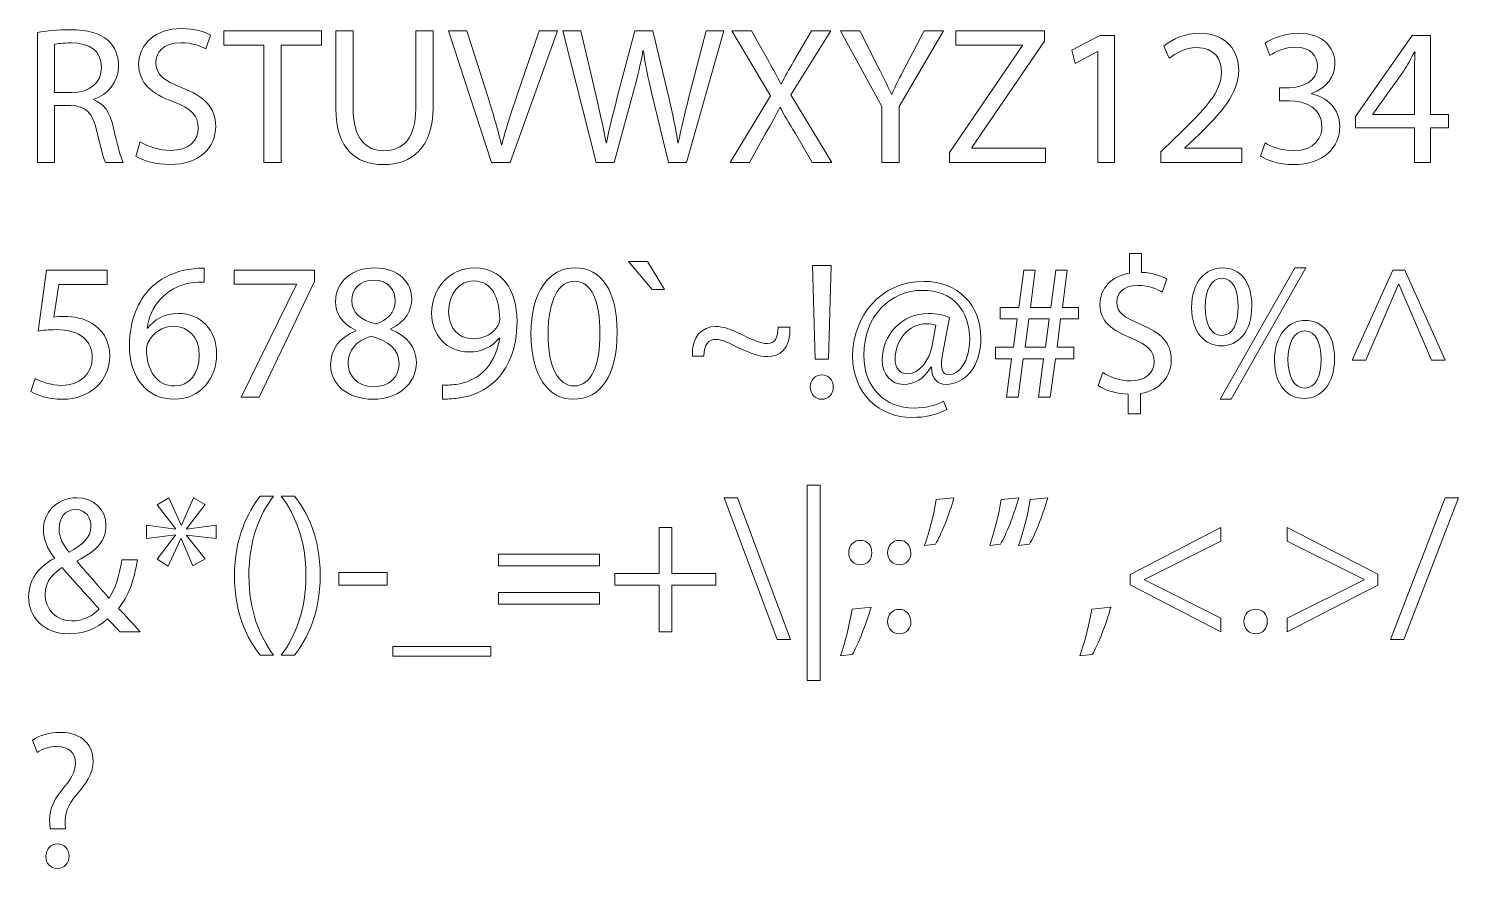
# Model space of a CAD drawing. Header units: inches. Extents: x 50 to 596, y -586 to -15.
# Drawn here: x 50 to 577, y -586 to -277 of the extents above; entities that cross this region are included whole.
import ezdxf

# ---------------------------------------------------------------- set-up
doc = ezdxf.new("R2010")
doc.units = ezdxf.units.IN
doc.header["$MEASUREMENT"] = 0
doc.layers.add('Layer 1', color=7, linetype='Continuous')

msp = doc.modelspace()

# ---------------------------------------------------------------- linework, layer by layer
at = {"layer": 'Layer 1', "lineweight": 0}
for points in [[(136.56, -283.21), (121.8, -283.21), (121.8, -277.88), (157.73, -277.88), (157.73, -283.21), (142.89, -283.21), (142.89, -326.41), (136.56, -326.41), (136.56, -283.21)], [(389.06, -322.74), (415.99, -283.35), (415.99, -283.13), (391.36, -283.13), (391.36, -277.88), (424.12, -277.88), (424.12, -281.69), (397.34, -320.94), (397.34, -321.15), (424.48, -321.15), (424.48, -326.41), (389.06, -326.41), (389.06, -322.74)], [(443.71, -285.51), (443.56, -285.51), (435.42, -289.9), (434.2, -285.08), (444.43, -279.6), (449.83, -279.6), (449.83, -326.41), (443.71, -326.41), (443.71, -285.51)], [(560.34, -326.41), (560.34, -313.66), (538.6, -313.66), (538.6, -309.49), (559.48, -279.6), (566.32, -279.6), (566.32, -308.7), (572.87, -308.7), (572.87, -313.66), (566.32, -313.66), (566.32, -326.41), (560.34, -326.41)], [(277.82, -362.91), (284.08, -373.21), (279.62, -373.21), (270.83, -362.91), (277.82, -362.91)], [(155.13, -366), (155.13, -370.18), (134.76, -412.81), (128.2, -412.81), (148.51, -371.4), (148.51, -371.26), (125.61, -371.26), (125.61, -366), (155.13, -366)], [(339.59, -398.84), (338.58, -364.28), (345.5, -364.28), (344.49, -398.84), (339.59, -398.84)], [(410.08, -412.81), (411.95, -398.7), (406.04, -398.7), (406.04, -394.45), (412.6, -394.45), (413.97, -384.01), (407.77, -384.01), (407.77, -379.76), (414.61, -379.76), (416.49, -366), (420.66, -366), (418.86, -379.76), (426.35, -379.76), (428.22, -366), (432.47, -366), (430.67, -379.76), (436.58, -379.76), (436.58, -384.01), (430.02, -384.01), (428.73, -394.45), (434.92, -394.45), (434.92, -398.7), (428.08, -398.7), (426.21, -412.81), (421.89, -412.81), (423.76, -398.7), (416.27, -398.7), (414.4, -412.81), (410.08, -412.81)], [(488.77, -413.6), (516.28, -365.21), (520.31, -365.21), (492.8, -413.6), (488.77, -413.6)], [(566.68, -399.2), (554.65, -371.26), (554.51, -371.26), (542.48, -399.2), (537.44, -399.2), (552.35, -366), (556.81, -366), (571.72, -399.2), (566.68, -399.2)], [(424.41, -394.45), (425.77, -384.01), (418.29, -384.01), (416.92, -394.45), (424.41, -394.45)], [(341.47, -445.2), (341.47, -517.21), (336.64, -517.21), (336.64, -445.2), (341.47, -445.2)], [(114.89, -452.33), (108.05, -461.33), (108.05, -461.48), (118.92, -460.04), (118.92, -464.93), (108.05, -463.64), (108.05, -463.78), (114.96, -472.42), (110.42, -475.01), (106.1, -464.93), (105.96, -464.93), (101.28, -475.09), (97.17, -472.5), (104.01, -463.71), (104.01, -463.57), (93.36, -464.93), (93.36, -460.04), (103.94, -461.41), (103.94, -461.26), (97.17, -452.48), (101.57, -449.96), (106.03, -459.97), (106.17, -459.97), (110.57, -449.88), (114.89, -452.33)], [(325.63, -502.09), (306.04, -449.88), (310.94, -449.88), (330.52, -502.09), (325.63, -502.09)], [(551.55, -502.09), (571.64, -449.88), (576.54, -449.88), (556.38, -502.09), (551.55, -502.09)], [(286.75, -460.9), (286.75, -477.82), (303.02, -477.82), (303.02, -482.14), (286.75, -482.14), (286.75, -499.21), (282.14, -499.21), (282.14, -482.14), (265.87, -482.14), (265.87, -477.82), (282.14, -477.82), (282.14, -460.9), (286.75, -460.9)], [(455.65, -478.11), (489.06, -460.9), (489.06, -465.87), (460.91, -479.98), (460.91, -480.13), (489.06, -494.24), (489.06, -499.21), (455.65, -482), (455.65, -478.11)], [(546.88, -482.07), (513.47, -499.21), (513.47, -494.24), (541.84, -480.13), (541.84, -479.98), (513.47, -465.87), (513.47, -460.9), (546.88, -478.04), (546.88, -482.07)], [(222.96, -474.94), (222.96, -470.62), (260.11, -470.62), (260.11, -474.94), (222.96, -474.94)], [(181.92, -477.39), (181.92, -482.07), (164.13, -482.07), (164.13, -477.39), (181.92, -477.39)], [(222.96, -489.06), (222.96, -484.74), (260.11, -484.74), (260.11, -489.06), (222.96, -489.06)], [(220.08, -504.61), (220.08, -508.21), (184.08, -508.21), (184.08, -504.61), (220.08, -504.61)]]:
    msp.add_lwpolyline(points, dxfattribs=at)
for points, knots in [([(53.11, -278.52), (56.28, -277.88), (60.81, -277.52), (65.13, -277.52), (71.83, -277.52), (76.15, -278.74), (79.18, -281.48), (81.62, -283.64), (82.99, -286.95), (82.99, -290.69), (82.99, -297.1), (78.96, -301.35), (73.85, -303.08), (73.85, -303.08), (73.85, -303.3), (73.85, -303.3), (77.59, -304.59), (79.82, -308.05), (80.98, -313.09), (82.56, -319.86), (83.71, -324.54), (84.72, -326.41), (84.72, -326.41), (78.24, -326.41), (78.24, -326.41), (77.45, -325.04), (76.37, -320.86), (75, -314.82), (73.56, -308.12), (70.97, -305.6), (65.28, -305.38), (65.28, -305.38), (59.37, -305.38), (59.37, -305.38), (59.37, -305.38), (59.37, -326.41), (59.37, -326.41), (59.37, -326.41), (53.11, -326.41), (53.11, -326.41), (53.11, -326.41), (53.11, -278.52), (53.11, -278.52)], [0, 0, 0, 0, 1, 1, 1, 2, 2, 2, 3, 3, 3, 4, 4, 4, 5, 5, 5, 6, 6, 6, 7, 7, 7, 8, 8, 8, 9, 9, 9, 10, 10, 10, 11, 11, 11, 12, 12, 12, 13, 13, 13, 14, 14, 14, 14]), ([(90.98, -318.78), (93.79, -320.5), (97.89, -321.94), (102.21, -321.94), (108.62, -321.94), (112.37, -318.56), (112.37, -313.66), (112.37, -309.13), (109.77, -306.54), (103.22, -304.02), (95.3, -301.21), (90.41, -297.1), (90.41, -290.26), (90.41, -282.7), (96.67, -277.08), (106.1, -277.08), (111.07, -277.08), (114.67, -278.24), (116.83, -279.46), (116.83, -279.46), (115.1, -284.57), (115.1, -284.57), (113.52, -283.71), (110.28, -282.27), (105.89, -282.27), (99.26, -282.27), (96.74, -286.23), (96.74, -289.54), (96.74, -294.08), (99.69, -296.31), (106.39, -298.9), (114.6, -302.07), (118.78, -306.03), (118.78, -313.16), (118.78, -320.65), (113.23, -327.13), (101.78, -327.13), (97.1, -327.13), (91.99, -325.76), (89.4, -324.03), (89.4, -324.03), (90.98, -318.78), (90.98, -318.78)], [0, 0, 0, 0, 1, 1, 1, 2, 2, 2, 3, 3, 3, 4, 4, 4, 5, 5, 5, 6, 6, 6, 7, 7, 7, 8, 8, 8, 9, 9, 9, 10, 10, 10, 11, 11, 11, 12, 12, 12, 13, 13, 13, 14, 14, 14, 14]), ([(169.39, -277.88), (169.39, -277.88), (169.39, -306.61), (169.39, -306.61), (169.39, -317.48), (174.21, -322.09), (180.69, -322.09), (187.9, -322.09), (192.5, -317.34), (192.5, -306.61), (192.5, -306.61), (192.5, -277.88), (192.5, -277.88), (192.5, -277.88), (198.84, -277.88), (198.84, -277.88), (198.84, -277.88), (198.84, -306.18), (198.84, -306.18), (198.84, -321.08), (190.99, -327.2), (180.48, -327.2), (170.54, -327.2), (163.05, -321.51), (163.05, -306.46), (163.05, -306.46), (163.05, -277.88), (163.05, -277.88), (163.05, -277.88), (169.39, -277.88), (169.39, -277.88)], [0, 0, 0, 0, 1, 1, 1, 2, 2, 2, 3, 3, 3, 4, 4, 4, 5, 5, 5, 6, 6, 6, 7, 7, 7, 8, 8, 8, 9, 9, 9, 10, 10, 10, 10]), ([(220.36, -326.41), (220.36, -326.41), (204.52, -277.88), (204.52, -277.88), (204.52, -277.88), (211.29, -277.88), (211.29, -277.88), (211.29, -277.88), (218.85, -301.78), (218.85, -301.78), (220.94, -308.34), (222.74, -314.24), (224.04, -319.93), (224.04, -319.93), (224.18, -319.93), (224.18, -319.93), (225.55, -314.31), (227.57, -308.19), (229.73, -301.85), (229.73, -301.85), (237.93, -277.88), (237.93, -277.88), (237.93, -277.88), (244.63, -277.88), (244.63, -277.88), (244.63, -277.88), (227.28, -326.41), (227.28, -326.41), (227.28, -326.41), (220.36, -326.41), (220.36, -326.41)], [0, 0, 0, 0, 1, 1, 1, 2, 2, 2, 3, 3, 3, 4, 4, 4, 5, 5, 5, 6, 6, 6, 7, 7, 7, 8, 8, 8, 9, 9, 9, 10, 10, 10, 10]), ([(258.96, -326.41), (258.96, -326.41), (246.64, -277.88), (246.64, -277.88), (246.64, -277.88), (253.27, -277.88), (253.27, -277.88), (253.27, -277.88), (259.03, -302.43), (259.03, -302.43), (260.47, -308.48), (261.76, -314.53), (262.63, -319.21), (262.63, -319.21), (262.77, -319.21), (262.77, -319.21), (263.56, -314.38), (265.08, -308.62), (266.73, -302.36), (266.73, -302.36), (273.21, -277.88), (273.21, -277.88), (273.21, -277.88), (279.77, -277.88), (279.77, -277.88), (279.77, -277.88), (285.67, -302.5), (285.67, -302.5), (287.04, -308.26), (288.33, -314.02), (289.05, -319.14), (289.05, -319.14), (289.2, -319.14), (289.2, -319.14), (290.21, -313.81), (291.57, -308.41), (293.09, -302.36), (293.09, -302.36), (299.5, -277.88), (299.5, -277.88), (299.5, -277.88), (305.9, -277.88), (305.9, -277.88), (305.9, -277.88), (292.15, -326.41), (292.15, -326.41), (292.15, -326.41), (285.6, -326.41), (285.6, -326.41), (285.6, -326.41), (279.48, -301.13), (279.48, -301.13), (277.97, -294.94), (276.96, -290.19), (276.31, -285.29), (276.31, -285.29), (276.17, -285.29), (276.17, -285.29), (275.3, -290.12), (274.22, -294.87), (272.42, -301.13), (272.42, -301.13), (265.51, -326.41), (265.51, -326.41), (265.51, -326.41), (258.96, -326.41), (258.96, -326.41)], [0, 0, 0, 0, 1, 1, 1, 2, 2, 2, 3, 3, 3, 4, 4, 4, 5, 5, 5, 6, 6, 6, 7, 7, 7, 8, 8, 8, 9, 9, 9, 10, 10, 10, 11, 11, 11, 12, 12, 12, 13, 13, 13, 14, 14, 14, 15, 15, 15, 16, 16, 16, 17, 17, 17, 18, 18, 18, 19, 19, 19, 20, 20, 20, 21, 21, 21, 22, 22, 22, 22]), ([(338.52, -326.41), (338.52, -326.41), (332.32, -315.68), (332.32, -315.68), (329.8, -311.58), (328.22, -308.91), (326.71, -306.1), (326.71, -306.1), (326.56, -306.1), (326.56, -306.1), (325.2, -308.91), (323.83, -311.5), (321.31, -315.75), (321.31, -315.75), (315.47, -326.41), (315.47, -326.41), (315.47, -326.41), (308.27, -326.41), (308.27, -326.41), (308.27, -326.41), (323.11, -301.85), (323.11, -301.85), (323.11, -301.85), (308.85, -277.88), (308.85, -277.88), (308.85, -277.88), (316.12, -277.88), (316.12, -277.88), (316.12, -277.88), (322.53, -289.25), (322.53, -289.25), (324.33, -292.42), (325.7, -294.87), (327, -297.46), (327, -297.46), (327.21, -297.46), (327.21, -297.46), (328.58, -294.58), (329.8, -292.35), (331.6, -289.25), (331.6, -289.25), (338.23, -277.88), (338.23, -277.88), (338.23, -277.88), (345.43, -277.88), (345.43, -277.88), (345.43, -277.88), (330.67, -301.5), (330.67, -301.5), (330.67, -301.5), (345.79, -326.41), (345.79, -326.41), (345.79, -326.41), (338.52, -326.41), (338.52, -326.41)], [0, 0, 0, 0, 1, 1, 1, 2, 2, 2, 3, 3, 3, 4, 4, 4, 5, 5, 5, 6, 6, 6, 7, 7, 7, 8, 8, 8, 9, 9, 9, 10, 10, 10, 11, 11, 11, 12, 12, 12, 13, 13, 13, 14, 14, 14, 15, 15, 15, 16, 16, 16, 17, 17, 17, 18, 18, 18, 18]), ([(364.22, -326.41), (364.22, -326.41), (364.22, -305.82), (364.22, -305.82), (364.22, -305.82), (348.88, -277.88), (348.88, -277.88), (348.88, -277.88), (356.01, -277.88), (356.01, -277.88), (356.01, -277.88), (362.85, -291.27), (362.85, -291.27), (364.72, -294.94), (366.16, -297.89), (367.67, -301.28), (367.67, -301.28), (367.82, -301.28), (367.82, -301.28), (369.19, -298.11), (370.84, -294.94), (372.72, -291.27), (372.72, -291.27), (379.7, -277.88), (379.7, -277.88), (379.7, -277.88), (386.83, -277.88), (386.83, -277.88), (386.83, -277.88), (370.56, -305.74), (370.56, -305.74), (370.56, -305.74), (370.56, -326.41), (370.56, -326.41), (370.56, -326.41), (364.22, -326.41), (364.22, -326.41)], [0, 0, 0, 0, 1, 1, 1, 2, 2, 2, 3, 3, 3, 4, 4, 4, 5, 5, 5, 6, 6, 6, 7, 7, 7, 8, 8, 8, 9, 9, 9, 10, 10, 10, 11, 11, 11, 12, 12, 12, 12]), ([(466.89, -326.41), (466.89, -326.41), (466.89, -322.52), (466.89, -322.52), (466.89, -322.52), (471.86, -317.7), (471.86, -317.7), (483.81, -306.32), (489.21, -300.27), (489.28, -293.21), (489.28, -288.46), (486.98, -284.07), (479.99, -284.07), (475.74, -284.07), (472.21, -286.23), (470.05, -288.03), (470.05, -288.03), (468.04, -283.57), (468.04, -283.57), (471.28, -280.83), (475.89, -278.81), (481.29, -278.81), (491.37, -278.81), (495.62, -285.73), (495.62, -292.42), (495.62, -301.06), (489.35, -308.05), (479.49, -317.55), (479.49, -317.55), (475.74, -321.01), (475.74, -321.01), (475.74, -321.01), (475.74, -321.15), (475.74, -321.15), (475.74, -321.15), (496.77, -321.15), (496.77, -321.15), (496.77, -321.15), (496.77, -326.41), (496.77, -326.41), (496.77, -326.41), (466.89, -326.41), (466.89, -326.41)], [0, 0, 0, 0, 1, 1, 1, 2, 2, 2, 3, 3, 3, 4, 4, 4, 5, 5, 5, 6, 6, 6, 7, 7, 7, 8, 8, 8, 9, 9, 9, 10, 10, 10, 11, 11, 11, 12, 12, 12, 13, 13, 13, 14, 14, 14, 14]), ([(505.33, -319.14), (507.13, -320.29), (511.31, -322.09), (515.7, -322.09), (523.84, -322.09), (526.36, -316.9), (526.29, -313.02), (526.22, -306.46), (520.31, -303.66), (514.19, -303.66), (514.19, -303.66), (510.66, -303.66), (510.66, -303.66), (510.66, -303.66), (510.66, -298.9), (510.66, -298.9), (510.66, -298.9), (514.19, -298.9), (514.19, -298.9), (518.8, -298.9), (524.63, -296.53), (524.63, -290.98), (524.63, -287.24), (522.26, -283.93), (516.42, -283.93), (512.68, -283.93), (509.08, -285.58), (507.06, -287.02), (507.06, -287.02), (505.41, -282.41), (505.41, -282.41), (507.85, -280.61), (512.61, -278.81), (517.65, -278.81), (526.86, -278.81), (531.04, -284.29), (531.04, -289.97), (531.04, -294.8), (528.16, -298.9), (522.4, -300.99), (522.4, -300.99), (522.4, -301.13), (522.4, -301.13), (528.16, -302.29), (532.84, -306.61), (532.84, -313.16), (532.84, -320.65), (527.01, -327.2), (515.78, -327.2), (510.52, -327.2), (505.91, -325.54), (503.61, -324.03), (503.61, -324.03), (505.33, -319.14), (505.33, -319.14)], [0, 0, 0, 0, 1, 1, 1, 2, 2, 2, 3, 3, 3, 4, 4, 4, 5, 5, 5, 6, 6, 6, 7, 7, 7, 8, 8, 8, 9, 9, 9, 10, 10, 10, 11, 11, 11, 12, 12, 12, 13, 13, 13, 14, 14, 14, 15, 15, 15, 16, 16, 16, 17, 17, 17, 18, 18, 18, 18]), ([(59.37, -300.63), (59.37, -300.63), (65.78, -300.63), (65.78, -300.63), (72.48, -300.63), (76.73, -296.96), (76.73, -291.41), (76.73, -285.15), (72.19, -282.41), (65.57, -282.34), (62.54, -282.34), (60.38, -282.63), (59.37, -282.92), (59.37, -282.92), (59.37, -300.63), (59.37, -300.63)], [0, 0, 0, 0, 1, 1, 1, 2, 2, 2, 3, 3, 3, 4, 4, 4, 5, 5, 5, 5]), ([(560.34, -308.7), (560.34, -308.7), (560.34, -293.07), (560.34, -293.07), (560.34, -290.62), (560.42, -288.17), (560.56, -285.73), (560.56, -285.73), (560.34, -285.73), (560.34, -285.73), (558.9, -288.46), (557.75, -290.48), (556.45, -292.64), (556.45, -292.64), (545, -308.55), (545, -308.55), (545, -308.55), (545, -308.7), (545, -308.7), (545, -308.7), (560.34, -308.7), (560.34, -308.7)], [0, 0, 0, 0, 1, 1, 1, 2, 2, 2, 3, 3, 3, 4, 4, 4, 5, 5, 5, 6, 6, 6, 7, 7, 7, 7]), ([(454.86, -419), (454.86, -419), (454.86, -411.73), (454.86, -411.73), (450.69, -411.66), (446.37, -410.36), (443.85, -408.56), (443.85, -408.56), (445.57, -403.74), (445.57, -403.74), (448.17, -405.46), (451.91, -406.83), (455.94, -406.83), (461.05, -406.83), (464.51, -403.88), (464.51, -399.78), (464.51, -395.81), (461.7, -393.37), (456.37, -391.21), (449.03, -388.33), (444.49, -385.01), (444.49, -378.75), (444.49, -372.77), (448.74, -368.24), (455.37, -367.16), (455.37, -367.16), (455.37, -359.88), (455.37, -359.88), (455.37, -359.88), (459.83, -359.88), (459.83, -359.88), (459.83, -359.88), (459.83, -366.87), (459.83, -366.87), (464.15, -367.01), (467.1, -368.16), (469.19, -369.39), (469.19, -369.39), (467.39, -374.14), (467.39, -374.14), (465.88, -373.28), (462.93, -371.69), (458.32, -371.69), (452.77, -371.69), (450.69, -375.01), (450.69, -377.89), (450.69, -381.63), (453.35, -383.5), (459.62, -386.09), (467.03, -389.12), (470.78, -392.86), (470.78, -399.27), (470.78, -404.96), (466.82, -410.29), (459.4, -411.51), (459.4, -411.51), (459.4, -419), (459.4, -419), (459.4, -419), (454.86, -419), (454.86, -419)], [0, 0, 0, 0, 1, 1, 1, 2, 2, 2, 3, 3, 3, 4, 4, 4, 5, 5, 5, 6, 6, 6, 7, 7, 7, 8, 8, 8, 9, 9, 9, 10, 10, 10, 11, 11, 11, 12, 12, 12, 13, 13, 13, 14, 14, 14, 15, 15, 15, 16, 16, 16, 17, 17, 17, 18, 18, 18, 19, 19, 19, 20, 20, 20, 20]), ([(78.82, -371.33), (78.82, -371.33), (60.96, -371.33), (60.96, -371.33), (60.96, -371.33), (59.16, -383.36), (59.16, -383.36), (60.24, -383.21), (61.25, -383.07), (62.97, -383.07), (66.57, -383.07), (70.18, -383.86), (73.06, -385.59), (76.73, -387.68), (79.75, -391.71), (79.75, -397.62), (79.75, -406.76), (72.48, -413.6), (62.33, -413.6), (57.21, -413.6), (52.89, -412.16), (50.66, -410.72), (50.66, -410.72), (52.25, -405.9), (52.25, -405.9), (54.19, -407.05), (58.01, -408.49), (62.25, -408.49), (68.23, -408.49), (73.34, -404.6), (73.34, -398.33), (73.27, -392.29), (69.24, -387.97), (59.88, -387.97), (57.21, -387.97), (55.13, -388.25), (53.4, -388.47), (53.4, -388.47), (56.42, -366), (56.42, -366), (56.42, -366), (78.82, -366), (78.82, -366), (78.82, -366), (78.82, -371.33), (78.82, -371.33)], [0, 0, 0, 0, 1, 1, 1, 2, 2, 2, 3, 3, 3, 4, 4, 4, 5, 5, 5, 6, 6, 6, 7, 7, 7, 8, 8, 8, 9, 9, 9, 10, 10, 10, 11, 11, 11, 12, 12, 12, 13, 13, 13, 14, 14, 14, 15, 15, 15, 15]), ([(114.53, -370.47), (113.23, -370.4), (111.57, -370.47), (109.77, -370.76), (99.84, -372.41), (94.58, -379.69), (93.5, -387.39), (93.5, -387.39), (93.72, -387.39), (93.72, -387.39), (95.95, -384.44), (99.84, -381.99), (105.02, -381.99), (113.3, -381.99), (119.14, -387.97), (119.14, -397.11), (119.14, -405.68), (113.3, -413.6), (103.58, -413.6), (93.57, -413.6), (87.02, -405.82), (87.02, -393.65), (87.02, -384.44), (90.33, -377.17), (94.94, -372.56), (98.83, -368.74), (104.01, -366.36), (109.92, -365.64), (111.79, -365.36), (113.38, -365.28), (114.53, -365.28), (114.53, -365.28), (114.53, -370.47), (114.53, -370.47)], [0, 0, 0, 0, 1, 1, 1, 2, 2, 2, 3, 3, 3, 4, 4, 4, 5, 5, 5, 6, 6, 6, 7, 7, 7, 8, 8, 8, 9, 9, 9, 10, 10, 10, 11, 11, 11, 11]), ([(161.11, -400.93), (161.11, -395.02), (164.63, -390.85), (170.4, -388.4), (170.4, -388.4), (170.32, -388.18), (170.32, -388.18), (165.14, -385.73), (162.91, -381.7), (162.91, -377.67), (162.91, -370.25), (169.17, -365.21), (177.38, -365.21), (186.45, -365.21), (190.99, -370.9), (190.99, -376.73), (190.99, -380.69), (189.04, -384.94), (183.28, -387.68), (183.28, -387.68), (183.28, -387.89), (183.28, -387.89), (189.12, -390.2), (192.72, -394.3), (192.72, -399.99), (192.72, -408.13), (185.73, -413.6), (176.8, -413.6), (167.01, -413.6), (161.11, -407.77), (161.11, -400.93)], [0, 0, 0, 0, 1, 1, 1, 2, 2, 2, 3, 3, 3, 4, 4, 4, 5, 5, 5, 6, 6, 6, 7, 7, 7, 8, 8, 8, 9, 9, 9, 10, 10, 10, 10]), ([(202.29, -408.34), (203.66, -408.49), (205.24, -408.34), (207.4, -408.13), (211.07, -407.62), (214.53, -406.11), (217.19, -403.59), (220.29, -400.78), (222.52, -396.68), (223.39, -391.13), (223.39, -391.13), (223.17, -391.13), (223.17, -391.13), (220.58, -394.3), (216.83, -396.18), (212.15, -396.18), (203.73, -396.18), (198.33, -389.84), (198.33, -381.85), (198.33, -372.99), (204.74, -365.21), (214.31, -365.21), (223.89, -365.21), (229.8, -372.99), (229.8, -384.94), (229.8, -395.24), (226.34, -402.44), (221.73, -406.9), (218.13, -410.43), (213.16, -412.59), (208.12, -413.17), (205.82, -413.53), (203.8, -413.6), (202.29, -413.53), (202.29, -413.53), (202.29, -408.34), (202.29, -408.34)], [0, 0, 0, 0, 1, 1, 1, 2, 2, 2, 3, 3, 3, 4, 4, 4, 5, 5, 5, 6, 6, 6, 7, 7, 7, 8, 8, 8, 9, 9, 9, 10, 10, 10, 11, 11, 11, 12, 12, 12, 12]), ([(266.66, -388.9), (266.66, -404.82), (260.75, -413.6), (250.39, -413.6), (241.24, -413.6), (235.05, -405.03), (234.9, -389.55), (234.9, -373.85), (241.67, -365.21), (251.18, -365.21), (261.04, -365.21), (266.66, -374), (266.66, -388.9)], [0, 0, 0, 0, 1, 1, 1, 2, 2, 2, 3, 3, 3, 4, 4, 4, 4]), ([(500.44, -379.18), (500.44, -389.05), (495.25, -393.94), (489.21, -393.94), (483.37, -393.94), (478.33, -389.26), (478.26, -379.83), (478.26, -370.47), (483.37, -365.21), (489.56, -365.21), (496.12, -365.21), (500.44, -370.25), (500.44, -379.18)], [0, 0, 0, 0, 1, 1, 1, 2, 2, 2, 3, 3, 3, 4, 4, 4, 4]), ([(168.88, -377.24), (168.88, -381.92), (172.41, -384.44), (177.81, -385.88), (181.84, -384.51), (184.94, -381.63), (184.94, -377.38), (184.94, -373.64), (182.71, -369.75), (177.02, -369.75), (171.76, -369.75), (168.88, -373.21), (168.88, -377.24)], [0, 0, 0, 0, 1, 1, 1, 2, 2, 2, 3, 3, 3, 4, 4, 4, 4]), ([(204.59, -381.41), (204.59, -387.25), (208.12, -391.35), (213.59, -391.35), (217.84, -391.35), (221.16, -389.26), (222.81, -386.45), (223.17, -385.88), (223.39, -385.16), (223.39, -384.15), (223.39, -376.16), (220.44, -370.04), (213.81, -370.04), (208.41, -370.04), (204.59, -374.79), (204.59, -381.41)], [0, 0, 0, 0, 1, 1, 1, 2, 2, 2, 3, 3, 3, 4, 4, 4, 5, 5, 5, 5]), ([(241.24, -389.62), (241.24, -401.79), (244.99, -408.7), (250.75, -408.7), (257.23, -408.7), (260.32, -401.14), (260.32, -389.19), (260.32, -377.67), (257.37, -370.11), (250.82, -370.11), (245.27, -370.11), (241.24, -376.88), (241.24, -389.62)], [0, 0, 0, 0, 1, 1, 1, 2, 2, 2, 3, 3, 3, 4, 4, 4, 4]), ([(388.05, -417.42), (384.09, -419.5), (380.06, -420.3), (375.23, -420.3), (363.42, -420.3), (353.41, -411.66), (353.41, -397.83), (353.41, -383), (363.71, -370.18), (379.7, -370.18), (392.22, -370.18), (400.65, -378.97), (400.65, -390.99), (400.65, -401.79), (394.6, -408.13), (387.83, -408.13), (384.95, -408.13), (382.29, -406.18), (382.5, -401.79), (382.5, -401.79), (382.22, -401.79), (382.22, -401.79), (379.7, -406.04), (376.38, -408.13), (372.06, -408.13), (367.89, -408.13), (364.29, -404.74), (364.29, -399.06), (364.29, -390.13), (371.34, -381.99), (381.35, -381.99), (384.45, -381.99), (387.18, -382.64), (389.06, -383.5), (389.06, -383.5), (386.61, -396.54), (386.61, -396.54), (385.53, -402.01), (386.39, -404.53), (388.77, -404.6), (392.44, -404.67), (396.54, -399.78), (396.54, -391.42), (396.54, -380.98), (390.28, -373.49), (379.12, -373.49), (367.38, -373.49), (357.52, -382.78), (357.52, -397.4), (357.52, -409.42), (365.37, -416.84), (376.02, -416.84), (380.13, -416.84), (383.94, -415.98), (386.9, -414.32), (386.9, -414.32), (388.05, -417.42), (388.05, -417.42)], [0, 0, 0, 0, 1, 1, 1, 2, 2, 2, 3, 3, 3, 4, 4, 4, 5, 5, 5, 6, 6, 6, 7, 7, 7, 8, 8, 8, 9, 9, 9, 10, 10, 10, 11, 11, 11, 12, 12, 12, 13, 13, 13, 14, 14, 14, 15, 15, 15, 16, 16, 16, 17, 17, 17, 18, 18, 18, 19, 19, 19, 19]), ([(483.3, -379.61), (483.16, -385.59), (485.39, -390.13), (489.35, -390.13), (493.53, -390.13), (495.4, -385.66), (495.4, -379.47), (495.4, -373.78), (493.74, -369.03), (489.35, -369.03), (485.39, -369.03), (483.3, -373.71), (483.3, -379.61)], [0, 0, 0, 0, 1, 1, 1, 2, 2, 2, 3, 3, 3, 4, 4, 4, 4]), ([(112.73, -397.47), (112.73, -390.77), (108.91, -386.74), (103.08, -386.74), (99.26, -386.74), (95.73, -389.12), (94, -392.5), (93.57, -393.22), (93.29, -394.16), (93.29, -395.31), (93.43, -403.02), (96.96, -408.7), (103.58, -408.7), (109.05, -408.7), (112.73, -404.17), (112.73, -397.47)], [0, 0, 0, 0, 1, 1, 1, 2, 2, 2, 3, 3, 3, 4, 4, 4, 5, 5, 5, 5]), ([(294.37, -397.69), (294.09, -390.49), (297.97, -386.81), (302.94, -386.81), (305.97, -386.81), (308.27, -387.75), (313.1, -390.05), (316.77, -391.78), (319.43, -393.08), (322.1, -393.08), (324.69, -393.08), (325.91, -390.99), (325.98, -387.03), (325.98, -387.03), (330.3, -387.03), (330.3, -387.03), (330.67, -395.1), (326.49, -397.9), (322.02, -397.9), (319.14, -397.9), (316.55, -397.04), (311.58, -394.73), (308.2, -393.08), (305.54, -391.57), (302.94, -391.57), (300.35, -391.57), (298.77, -393.37), (298.62, -397.69), (298.62, -397.69), (294.37, -397.69), (294.37, -397.69)], [0, 0, 0, 0, 1, 1, 1, 2, 2, 2, 3, 3, 3, 4, 4, 4, 5, 5, 5, 6, 6, 6, 7, 7, 7, 8, 8, 8, 9, 9, 9, 10, 10, 10, 10]), ([(384.09, -386.31), (383.37, -386.09), (382.14, -385.81), (380.49, -385.81), (374.15, -385.81), (369.04, -391.78), (369.04, -398.77), (369.04, -401.94), (370.62, -404.24), (373.79, -404.24), (377.97, -404.24), (381.78, -398.91), (382.58, -394.45), (382.58, -394.45), (384.09, -386.31), (384.09, -386.31)], [0, 0, 0, 0, 1, 1, 1, 2, 2, 2, 3, 3, 3, 4, 4, 4, 5, 5, 5, 5]), ([(530.9, -398.55), (530.9, -408.42), (525.71, -413.31), (519.74, -413.31), (513.9, -413.31), (508.86, -408.63), (508.79, -399.27), (508.79, -389.84), (513.9, -384.58), (520.1, -384.58), (526.65, -384.58), (530.9, -389.62), (530.9, -398.55)], [0, 0, 0, 0, 1, 1, 1, 2, 2, 2, 3, 3, 3, 4, 4, 4, 4]), ([(513.76, -398.98), (513.69, -404.96), (515.99, -409.5), (519.88, -409.5), (524.06, -409.5), (525.93, -405.03), (525.93, -398.84), (525.93, -393.15), (524.27, -388.4), (519.88, -388.4), (515.92, -388.4), (513.76, -393.08), (513.76, -398.98)], [0, 0, 0, 0, 1, 1, 1, 2, 2, 2, 3, 3, 3, 4, 4, 4, 4]), ([(186.31, -400.64), (186.31, -394.95), (182.35, -392.21), (176.01, -390.41), (170.54, -392), (167.59, -395.6), (167.59, -400.06), (167.37, -404.82), (170.97, -408.99), (176.95, -408.99), (182.64, -408.99), (186.31, -405.46), (186.31, -400.64)], [0, 0, 0, 0, 1, 1, 1, 2, 2, 2, 3, 3, 3, 4, 4, 4, 4]), ([(337.79, -409.14), (337.79, -406.54), (339.59, -404.67), (342.04, -404.67), (344.63, -404.67), (346.29, -406.54), (346.29, -409.14), (346.29, -411.66), (344.63, -413.6), (342.04, -413.6), (339.52, -413.6), (337.79, -411.66), (337.79, -409.14)], [0, 0, 0, 0, 1, 1, 1, 2, 2, 2, 3, 3, 3, 4, 4, 4, 4]), ([(83.5, -499.21), (82.13, -497.84), (80.83, -496.47), (78.96, -494.46), (74.78, -498.34), (70.1, -500), (64.77, -500), (55.34, -500), (49.87, -493.66), (49.87, -486.39), (49.87, -479.77), (53.83, -475.23), (59.37, -472.21), (59.37, -472.21), (59.37, -471.99), (59.37, -471.99), (56.85, -468.82), (55.34, -465.29), (55.34, -461.84), (55.34, -455.93), (59.59, -449.88), (67.65, -449.88), (73.7, -449.88), (78.38, -453.92), (78.38, -460.18), (78.38, -465.29), (75.43, -469.33), (67.73, -473.14), (67.73, -473.14), (67.73, -473.36), (67.73, -473.36), (71.83, -478.11), (76.44, -483.44), (79.54, -486.9), (81.77, -483.51), (83.28, -478.83), (84.22, -472.71), (84.22, -472.71), (89.98, -472.71), (89.98, -472.71), (88.68, -480.34), (86.59, -486.39), (82.99, -490.64), (85.58, -493.38), (88.1, -496.11), (90.98, -499.21), (90.98, -499.21), (83.5, -499.21), (83.5, -499.21)], [0, 0, 0, 0, 1, 1, 1, 2, 2, 2, 3, 3, 3, 4, 4, 4, 5, 5, 5, 6, 6, 6, 7, 7, 7, 8, 8, 8, 9, 9, 9, 10, 10, 10, 11, 11, 11, 12, 12, 12, 13, 13, 13, 14, 14, 14, 15, 15, 15, 16, 16, 16, 16]), ([(140.09, -449.24), (134.83, -456.29), (131.01, -465.65), (131.01, -478.69), (131.01, -491.5), (134.97, -500.72), (140.09, -507.92), (140.09, -507.92), (135.12, -507.92), (135.12, -507.92), (130.58, -501.95), (125.68, -492.73), (125.68, -478.69), (125.76, -464.5), (130.58, -455.29), (135.12, -449.24), (135.12, -449.24), (140.09, -449.24), (140.09, -449.24)], [0, 0, 0, 0, 1, 1, 1, 2, 2, 2, 3, 3, 3, 4, 4, 4, 5, 5, 5, 6, 6, 6, 6]), ([(142.96, -507.92), (148.08, -500.79), (152.04, -491.43), (152.04, -478.47), (152.04, -465.58), (148.15, -456.37), (142.96, -449.24), (142.96, -449.24), (147.86, -449.24), (147.86, -449.24), (152.47, -455.14), (157.29, -464.36), (157.29, -478.54), (157.29, -492.66), (152.47, -501.8), (147.86, -507.92), (147.86, -507.92), (142.96, -507.92), (142.96, -507.92)], [0, 0, 0, 0, 1, 1, 1, 2, 2, 2, 3, 3, 3, 4, 4, 4, 5, 5, 5, 6, 6, 6, 6]), ([(390.71, -449.88), (389.06, -455.93), (385.96, -463.64), (383.94, -466.95), (383.94, -466.95), (379.91, -467.45), (379.91, -467.45), (381.5, -463.21), (383.37, -455.72), (384.16, -450.53), (384.16, -450.53), (390.71, -449.88), (390.71, -449.88)], [0, 0, 0, 0, 1, 1, 1, 2, 2, 2, 3, 3, 3, 4, 4, 4, 4]), ([(414.61, -449.88), (412.96, -455.93), (409.86, -463.64), (407.92, -466.95), (407.92, -466.95), (403.89, -467.45), (403.89, -467.45), (405.4, -463.21), (407.34, -455.72), (408.13, -450.53), (408.13, -450.53), (414.61, -449.88), (414.61, -449.88)], [0, 0, 0, 0, 1, 1, 1, 2, 2, 2, 3, 3, 3, 4, 4, 4, 4]), ([(425.27, -449.88), (423.62, -455.93), (420.52, -463.64), (418.58, -466.95), (418.58, -466.95), (414.54, -467.45), (414.54, -467.45), (416.13, -463.21), (418, -455.72), (418.79, -450.53), (418.79, -450.53), (425.27, -449.88), (425.27, -449.88)], [0, 0, 0, 0, 1, 1, 1, 2, 2, 2, 3, 3, 3, 4, 4, 4, 4]), ([(61.1, -461.26), (61.1, -464.72), (62.69, -467.38), (64.77, -469.97), (69.67, -467.17), (72.84, -464.57), (72.84, -460.47), (72.84, -457.52), (71.18, -454.21), (67.22, -454.21), (63.19, -454.21), (61.1, -457.52), (61.1, -461.26)], [0, 0, 0, 0, 1, 1, 1, 2, 2, 2, 3, 3, 3, 4, 4, 4, 4]), ([(351.98, -470.12), (351.98, -467.45), (353.78, -465.58), (356.23, -465.58), (358.82, -465.58), (360.47, -467.45), (360.47, -470.12), (360.47, -472.64), (358.82, -474.58), (356.23, -474.58), (353.71, -474.58), (351.98, -472.64), (351.98, -470.12)], [0, 0, 0, 0, 1, 1, 1, 2, 2, 2, 3, 3, 3, 4, 4, 4, 4]), ([(366.3, -470.12), (366.3, -467.45), (368.11, -465.58), (370.62, -465.58), (373.15, -465.58), (374.8, -467.45), (374.87, -470.12), (374.87, -472.64), (373.22, -474.58), (370.55, -474.58), (368.03, -474.58), (366.3, -472.64), (366.3, -470.12)], [0, 0, 0, 0, 1, 1, 1, 2, 2, 2, 3, 3, 3, 4, 4, 4, 4]), ([(75.86, -490.86), (72.98, -487.69), (67.58, -481.78), (62.18, -475.59), (59.59, -477.25), (55.92, -480.34), (55.92, -485.46), (55.92, -491), (60.02, -495.25), (65.85, -495.25), (70.03, -495.25), (73.56, -493.38), (75.86, -490.86)], [0, 0, 0, 0, 1, 1, 1, 2, 2, 2, 3, 3, 3, 4, 4, 4, 4]), ([(348.88, -508.07), (350.47, -503.82), (352.41, -496.11), (353.2, -490.86), (353.2, -490.86), (360.19, -490.14), (360.19, -490.14), (358.46, -496.26), (355.29, -504.25), (353.27, -507.63), (353.27, -507.63), (348.88, -508.07), (348.88, -508.07)], [0, 0, 0, 0, 1, 1, 1, 2, 2, 2, 3, 3, 3, 4, 4, 4, 4]), ([(366.3, -495.54), (366.3, -492.87), (368.11, -491), (370.62, -491), (373.15, -491), (374.8, -492.87), (374.87, -495.54), (374.87, -498.06), (373.22, -500), (370.55, -500), (368.03, -500), (366.3, -498.06), (366.3, -495.54)], [0, 0, 0, 0, 1, 1, 1, 2, 2, 2, 3, 3, 3, 4, 4, 4, 4]), ([(437.15, -508.07), (438.73, -503.82), (440.68, -496.11), (441.47, -490.86), (441.47, -490.86), (448.53, -490.14), (448.53, -490.14), (446.87, -496.26), (443.7, -504.25), (441.68, -507.63), (441.68, -507.63), (437.15, -508.07), (437.15, -508.07)], [0, 0, 0, 0, 1, 1, 1, 2, 2, 2, 3, 3, 3, 4, 4, 4, 4]), ([(497.55, -495.46), (497.55, -492.8), (499.36, -490.93), (501.87, -490.93), (504.4, -490.93), (506.12, -492.8), (506.12, -495.46), (506.12, -498.06), (504.47, -500), (501.8, -500), (499.28, -500), (497.55, -498.06), (497.55, -495.46)], [0, 0, 0, 0, 1, 1, 1, 2, 2, 2, 3, 3, 3, 4, 4, 4, 4]), ([(57.79, -571.86), (57.79, -571.86), (57.65, -569.98), (57.65, -569.98), (57.21, -566.1), (58.51, -561.85), (62.11, -557.53), (65.35, -553.71), (67.15, -550.9), (67.15, -547.66), (67.15, -543.99), (64.85, -541.54), (60.31, -541.47), (57.72, -541.47), (54.84, -542.33), (53.04, -543.7), (53.04, -543.7), (51.31, -539.17), (51.31, -539.17), (53.69, -537.44), (57.79, -536.29), (61.61, -536.29), (69.89, -536.29), (73.63, -541.4), (73.63, -546.87), (73.63, -551.77), (70.9, -555.29), (67.44, -559.4), (64.27, -563.14), (63.12, -566.31), (63.33, -569.98), (63.33, -569.98), (63.41, -571.86), (63.41, -571.86), (63.41, -571.86), (57.79, -571.86), (57.79, -571.86)], [0, 0, 0, 0, 1, 1, 1, 2, 2, 2, 3, 3, 3, 4, 4, 4, 5, 5, 5, 6, 6, 6, 7, 7, 7, 8, 8, 8, 9, 9, 9, 10, 10, 10, 11, 11, 11, 12, 12, 12, 12]), ([(56.21, -581.94), (56.21, -579.27), (58.01, -577.4), (60.53, -577.4), (63.05, -577.4), (64.77, -579.27), (64.77, -581.94), (64.77, -584.46), (63.12, -586.4), (60.45, -586.4), (57.93, -586.4), (56.21, -584.46), (56.21, -581.94)], [0, 0, 0, 0, 1, 1, 1, 2, 2, 2, 3, 3, 3, 4, 4, 4, 4])]:
    msp.add_open_spline(points, degree=3, knots=knots, dxfattribs=at)

doc.saveas('drawing.dxf')
